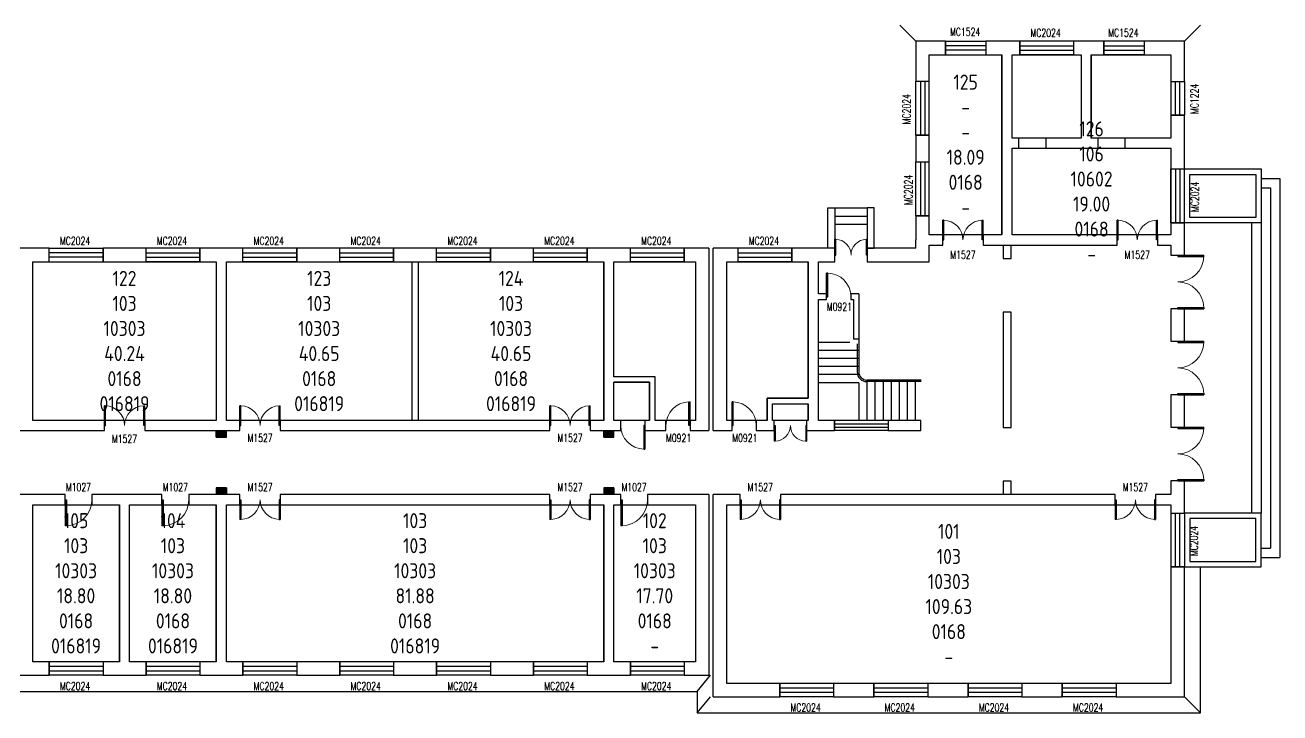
# Model space of a CAD drawing. Extents: x 247461 to 343641, y 211939 to 242619.
# Drawn here: x 297006 to 343641, y 211939 to 237520 of the extents above; entities that cross this region are included whole.
import ezdxf

# ---------------------------------------------------------------- set-up
doc = ezdxf.new("R2010")
doc.units = 0
doc.header["$LTSCALE"] = 1000
doc.header["$MEASUREMENT"] = 0
doc.linetypes.add('DASH', pattern=[0.35, 0.25, -0.1])
for name, color, linetype in [('body', 30, 'Continuous'), ('RM', 4, 'Continuous'), ('RM$', 5, 'Continuous'), ('RM$TXT', 5, 'Continuous')]:
    doc.layers.add(name, color=color, linetype=linetype)
doc.layers.get('0').freeze()
doc.styles.add('_TCH_WINDOW', font='SIMPLEX', dxfattribs={"height": 3.5, "bigfont": 'GBCBIG'})
doc.styles.add('HZ', font='gbenor.shx', dxfattribs={"bigfont": 'hztxt.shx'})

# ---------------------------------------------------------------- blocks, each defined once
blk = doc.blocks.new('$TCHSYS$WIN2D')
for p, q in [((-0.5, 0.5), (0.5, 0.5)), ((-0.5, 0.5), (-0.5, -0.5)), ((0.5, 0.5), (0.5, -0.5)), ((0.5, 0.167), (-0.5, 0.167)), ((0.5, -0.167), (-0.5, -0.167)), ((-0.5, -0.5), (0.5, -0.5))]:
    blk.add_line(p, q)
blk = doc.blocks.new('$DorLib2D$00000002')
for p, q in [((-0.5, 0), (-0.5, 0.4875)), ((-0.475, 0.4875), (-0.5, 0.4875)), ((-0.475, 0), (-0.475, 0.4875)), ((0.475, 0), (0.475, 0.4875)), ((0.475, 0.4875), (0.5, 0.4875)), ((0.5, 0), (0.5, 0.4875)), ((-0.5, 0), (-0.475, 0)), ((0.5, 0), (0.475, 0))]:
    blk.add_line(p, q)
at = {"lineweight": 13}
for centre, start, end in [((-0.4875, 0), 0, 88.53072), ((0.4875, 0), 91.46928, 180)]:
    blk.add_arc(centre, 0.4875, start, end, dxfattribs=at)
blk = doc.blocks.new('$DorLib2D$00000001')
for p, q in [((0.45, 0.975), (0.5, 0.975)), ((0.45, 0), (0.45, 0.975)), ((0.5, 0), (0.5, 0.975)), ((0.5, 0), (0.45, 0))]:
    blk.add_line(p, q)
at = {"lineweight": 13}
blk.add_arc((0.475, 0), 0.975, 91.4693, 180, dxfattribs=at)

msp = doc.modelspace()

# ---------------------------------------------------------------- hatches: boundary and pattern name
at = {"layer": 'body'}
for points in [[(304491, 222189), (304491, 222439), (304111, 222439), (304111, 222189)], [(318891, 222189), (318891, 222439), (318511, 222439), (318511, 222189)], [(304111, 220310), (304111, 220059), (304491, 220059), (304491, 220310)], [(318511, 220310), (318511, 220059), (318891, 220059), (318891, 220310)]]:
    msp.add_hatch(color=30, dxfattribs=at).paths.add_polyline_path(points)

# ---------------------------------------------------------------- linework, layer by layer
at = {"layer": 'body', "color": 7}
for p, q in [((330111, 236919), (329511, 237520)), ((340091, 236919), (340691, 237520)), ((321981, 212739), (322473, 213339)), ((321981, 211939), (322473, 212539)), ((340091, 212539), (340691, 211939))]:
    msp.add_line(p, q, dxfattribs=at)
at = {"layer": 'body', "color": 30}
for p, q in [((331211, 236919), (330111, 236919)), ((330111, 236919), (330111, 235429)), ((331211, 236419), (331211, 236919)), ((333501, 236919), (332711, 236919)), ((332711, 236919), (332711, 236419)), ((333971, 236919), (333501, 236919)), ((333971, 236419), (333971, 236919)), ((336441, 236919), (335971, 236919)), ((335971, 236919), (335971, 236419)), ((337091, 236919), (336441, 236919)), ((337091, 236419), (337091, 236919)), ((340091, 236919), (338591, 236919)), ((338591, 236919), (338591, 236419)), ((340091, 235419), (340091, 236919)), ((330611, 236419), (331211, 236419)), ((330611, 235429), (330611, 236419)), ((332711, 236419), (333311, 236419)), ((333311, 233129), (333311, 236419)), ((333691, 236419), (333971, 236419)), ((333691, 233319), (333691, 236419)), ((335971, 236419), (336251, 236419)), ((336251, 236419), (336251, 233319)), ((336631, 236419), (337091, 236419)), ((336631, 236419), (336631, 233319)), ((338591, 236419), (339591, 236419)), ((339591, 236419), (339591, 235419)), ((330111, 235429), (330611, 235429)), ((339591, 235419), (340091, 235419)), ((340091, 234169), (339591, 234169)), ((339591, 234169), (339591, 233319)), ((340091, 233129), (340091, 234169)), ((330611, 233429), (330111, 233429)), ((330111, 233429), (330111, 232429)), ((330611, 232429), (330611, 233429)), ((333941, 233319), (333691, 233319)), ((333941, 232939), (333941, 233319)), ((336251, 233319), (334941, 233319)), ((334941, 233319), (334941, 232939)), ((336881, 233319), (336631, 233319)), ((336881, 232939), (336881, 233319)), ((339591, 233319), (337881, 233319)), ((337881, 233319), (337881, 232939)), ((333311, 229719), (333311, 233129)), ((333691, 229719), (333691, 232939)), ((333691, 232939), (333941, 232939)), ((334941, 232939), (336441, 232939)), ((336441, 232939), (336881, 232939)), ((337881, 232939), (339591, 232939)), ((339591, 232939), (339591, 232169)), ((340091, 232169), (340091, 233129)), ((330111, 232429), (330611, 232429)), ((339591, 232169), (340091, 232169)), ((342941, 231819), (343641, 231819)), ((343641, 231819), (343641, 217719)), ((342941, 231469), (343291, 231469)), ((343291, 231469), (343291, 218069)), ((327101, 230719), (328301, 230719)), ((327101, 230419), (328301, 230419)), ((330611, 230429), (330111, 230429)), ((330111, 230429), (330111, 229529)), ((330611, 229719), (330611, 230429)), ((327101, 230119), (328301, 230119)), ((340091, 230169), (339591, 230169)), ((339591, 230169), (339591, 229719)), ((340091, 229529), (340091, 230169)), ((342591, 230169), (342591, 219369)), ((342941, 230169), (342941, 219369)), ((330111, 229219), (330111, 229529)), ((331111, 229719), (330611, 229719)), ((331111, 229339), (331111, 229719)), ((333311, 229719), (332611, 229719)), ((332611, 229719), (332611, 229339)), ((337591, 229719), (333691, 229719)), ((337591, 229339), (337591, 229719)), ((339591, 229719), (339091, 229719)), ((339091, 229719), (339091, 229339)), ((340091, 228969), (340091, 229529)), ((297101, 229219), (296301, 229219)), ((297901, 229219), (297101, 229219)), ((297901, 228719), (297901, 229219)), ((301501, 229219), (299901, 229219)), ((299901, 229219), (299901, 228719)), ((301501, 228719), (301501, 229219)), ((304301, 229219), (303501, 229219)), ((303501, 229219), (303501, 228719)), ((305101, 229219), (304301, 229219)), ((305101, 228719), (305101, 229219)), ((308701, 229219), (307101, 229219)), ((307101, 229219), (307101, 228719)), ((308701, 228719), (308701, 229219)), ((312301, 229219), (310701, 229219)), ((310701, 229219), (310701, 228719)), ((312301, 228719), (312301, 229219)), ((315901, 229219), (314301, 229219)), ((314301, 229219), (314301, 228719)), ((315901, 228719), (315901, 229219)), ((318701, 229219), (317901, 229219)), ((317901, 229219), (317901, 228719)), ((319501, 229219), (318701, 229219)), ((319501, 228719), (319501, 229219)), ((322421, 229219), (321501, 229219)), ((321501, 229219), (321501, 228719)), ((322421, 229219), (322421, 222439)), ((322581, 222439), (322581, 229219)), ((323501, 229219), (322581, 229219)), ((323501, 228719), (323501, 229219)), ((326301, 229219), (325501, 229219)), ((325501, 229219), (325501, 228719)), ((327101, 229219), (326301, 229219)), ((327101, 228719), (327101, 229219)), ((330111, 229219), (328301, 229219)), ((328301, 229219), (328301, 228719)), ((330611, 228719), (330611, 229339)), ((330611, 229339), (331111, 229339)), ((332611, 229339), (333501, 229339)), ((333351, 229339), (333351, 228839)), ((333501, 229339), (337591, 229339)), ((333651, 228839), (333651, 229339)), ((339091, 229339), (339591, 229339)), ((339591, 229339), (339591, 228969)), ((297291, 228719), (297901, 228719)), ((297291, 222819), (297291, 228719)), ((299901, 228719), (301501, 228719)), ((303501, 228719), (304111, 228719)), ((304111, 228719), (304111, 223069)), ((304491, 228719), (305101, 228719)), ((304491, 223069), (304491, 228719)), ((307101, 228719), (308701, 228719)), ((310701, 228719), (312301, 228719)), ((314301, 228719), (315901, 228719)), ((317901, 228719), (318511, 228719)), ((318511, 224339), (318511, 228719)), ((318891, 228719), (319501, 228719)), ((318891, 224439), (318891, 228719)), ((321501, 228719), (321921, 228719)), ((321921, 228719), (321921, 222819)), ((323081, 222819), (323081, 228719)), ((323081, 228719), (323501, 228719)), ((325501, 228719), (326111, 228719)), ((326111, 227419), (326111, 228719)), ((326491, 228719), (327101, 228719)), ((326491, 227519), (326491, 228719)), ((328301, 228719), (330611, 228719)), ((333351, 228839), (333651, 228839)), ((339591, 228969), (340091, 228969)), ((326111, 223639), (326111, 227419)), ((326796, 227519), (326491, 227519)), ((326491, 223539), (326491, 227319)), ((326491, 227319), (326796, 227319)), ((326796, 227319), (326796, 227519)), ((327991, 227519), (327696, 227519)), ((327696, 227519), (327696, 227319)), ((327696, 227319), (327791, 227319)), ((327791, 227319), (327791, 225838)), ((327991, 227519), (327991, 225838)), ((333651, 226839), (333351, 226839)), ((333351, 226839), (333351, 222559)), ((333651, 222559), (333651, 226839)), ((339591, 226969), (339591, 225769)), ((340091, 226969), (339591, 226969)), ((340091, 225769), (340091, 226969)), ((327651, 225719), (326491, 225719)), ((327991, 225838), (327791, 225838)), ((327991, 225838), (327991, 224619)), ((339591, 225769), (340091, 225769)), ((327991, 225419), (326491, 225419)), ((327931, 225661), (327931, 224619)), ((327991, 225119), (326491, 225119)), ((327991, 224819), (326491, 224819)), ((318511, 222819), (318511, 224339)), ((320417, 224439), (318891, 224439)), ((320417, 222819), (320417, 224439)), ((327991, 224519), (326491, 224519)), ((330311, 224319), (328291, 224319)), ((328291, 224319), (328291, 222819)), ((328591, 224319), (328591, 222819)), ((328891, 224319), (328891, 222819)), ((329191, 224319), (329191, 222819)), ((329491, 224319), (329491, 222819)), ((329791, 224319), (329791, 222819)), ((330091, 224319), (330091, 222819)), ((318891, 222819), (318891, 224239)), ((320217, 224239), (318891, 224239)), ((320217, 222819), (320217, 224239)), ((327991, 224219), (326491, 224219)), ((327991, 224219), (327991, 222819)), ((330311, 224259), (328291, 224259)), ((324584, 222819), (324584, 223639)), ((324584, 223639), (326111, 223639)), ((324784, 222819), (324784, 223439)), ((324784, 223439), (326111, 223439)), ((326111, 222819), (326111, 223439)), ((326491, 222819), (326491, 223539)), ((339591, 223769), (339591, 222569)), ((340091, 223769), (339591, 223769)), ((340091, 222569), (340091, 223769)), ((304111, 223069), (304111, 222819)), ((304491, 222819), (304491, 223069)), ((299951, 222819), (297291, 222819)), ((299951, 222439), (299951, 222819)), ((304111, 222819), (301451, 222819)), ((301451, 222819), (301451, 222439)), ((304991, 222819), (304491, 222819)), ((304991, 222439), (304991, 222819)), ((316511, 222819), (306491, 222819)), ((306491, 222819), (306491, 222439)), ((316511, 222439), (316511, 222819)), ((318511, 222819), (318011, 222819)), ((318011, 222819), (318011, 222439)), ((319142, 222819), (318891, 222819)), ((319142, 222439), (319142, 222819)), ((320217, 222819), (320042, 222819)), ((320042, 222819), (320042, 222439)), ((320821, 222819), (320417, 222819)), ((320821, 222439), (320821, 222819)), ((321921, 222819), (321721, 222819)), ((321721, 222819), (321721, 222439)), ((323281, 222819), (323081, 222819)), ((323281, 222439), (323281, 222819)), ((324584, 222819), (324181, 222819)), ((324181, 222819), (324181, 222439)), ((324847, 222819), (324784, 222819)), ((324847, 222439), (324847, 222819)), ((326111, 222819), (326047, 222819)), ((326047, 222819), (326047, 222439)), ((327083, 222819), (326491, 222819)), ((327083, 222439), (327083, 222819)), ((330301, 222819), (329083, 222819)), ((329083, 222819), (329083, 222439)), ((330301, 222439), (330301, 222819)), ((333351, 222559), (333651, 222559)), ((339591, 222569), (340091, 222569)), ((295891, 222439), (297101, 222439)), ((297101, 222439), (299951, 222439)), ((301451, 222439), (304301, 222439)), ((304111, 222189), (304111, 222439)), ((304111, 222439), (304491, 222439)), ((304111, 222189), (304491, 222189)), ((304301, 222439), (304991, 222439)), ((304491, 222189), (304491, 222439)), ((306491, 222439), (316511, 222439)), ((318011, 222439), (318701, 222439)), ((318511, 222189), (318511, 222439)), ((318511, 222439), (318891, 222439)), ((318511, 222189), (318891, 222189)), ((318701, 222439), (319142, 222439)), ((318891, 222189), (318891, 222439)), ((320042, 222439), (320317, 222439)), ((320317, 222439), (320821, 222439)), ((321721, 222439), (322421, 222439)), ((322581, 222439), (323281, 222439)), ((324181, 222439), (324684, 222439)), ((324684, 222439), (324847, 222439)), ((326047, 222439), (326301, 222439)), ((326301, 222439), (327083, 222439)), ((329083, 222439), (330301, 222439)), ((304111, 220310), (304111, 220059)), ((304491, 220310), (304111, 220310)), ((304491, 220310), (304491, 220059)), ((318511, 220310), (318511, 220059)), ((318891, 220310), (318511, 220310)), ((318891, 220310), (318891, 220059)), ((333651, 220559), (333351, 220559)), ((333351, 220559), (333351, 220059)), ((333651, 220059), (333651, 220559)), ((340091, 220569), (339591, 220569)), ((339591, 220569), (339591, 220059)), ((340091, 219869), (340091, 220569)), ((297101, 220059), (295891, 220059)), ((298491, 220059), (297101, 220059)), ((297291, 213839), (297291, 219679)), ((297291, 219679), (298491, 219679)), ((298491, 219679), (298491, 220059)), ((300701, 220059), (299491, 220059)), ((299491, 220059), (299491, 219679)), ((299491, 219679), (300511, 219679)), ((300511, 213839), (300511, 219679)), ((302091, 220059), (300701, 220059)), ((300891, 213839), (300891, 219679)), ((300891, 219679), (302091, 219679)), ((302091, 219679), (302091, 220059)), ((304301, 220059), (303091, 220059)), ((303091, 220059), (303091, 219679)), ((303091, 219679), (304111, 219679)), ((304491, 220059), (304111, 220059)), ((304111, 213839), (304111, 219679)), ((304991, 220059), (304301, 220059)), ((304491, 213839), (304491, 219679)), ((304491, 219679), (304991, 219679)), ((304991, 219679), (304991, 220059)), ((316511, 220059), (306491, 220059)), ((306491, 220059), (306491, 219679)), ((306491, 219679), (316511, 219679)), ((316511, 219679), (316511, 220059)), ((318701, 220059), (318011, 220059)), ((318011, 220059), (318011, 219679)), ((318011, 219679), (318511, 219679)), ((318891, 220059), (318511, 220059)), ((318511, 213839), (318511, 219679)), ((319141, 220059), (318701, 220059)), ((318891, 213839), (318891, 219679)), ((318891, 219679), (319141, 219679)), ((319141, 219679), (319141, 220059)), ((322421, 220059), (320141, 220059)), ((320141, 220059), (320141, 219679)), ((320141, 219679), (321921, 219679)), ((321921, 219679), (321921, 213839)), ((322421, 220059), (322421, 213339)), ((322581, 212539), (322581, 220059)), ((323581, 220059), (322581, 220059)), ((323081, 213039), (323081, 219679)), ((323081, 219679), (323581, 219679)), ((323581, 219679), (323581, 220059)), ((333501, 220059), (325081, 220059)), ((325081, 220059), (325081, 219679)), ((325081, 219679), (333501, 219679)), ((337521, 220059), (333501, 220059)), ((333501, 219679), (337521, 219679)), ((337521, 219679), (337521, 220059)), ((339591, 220059), (339021, 220059)), ((339021, 220059), (339021, 219679)), ((339021, 219679), (339591, 219679)), ((339591, 219679), (339591, 219369)), ((340091, 219369), (340091, 219869)), ((339591, 219369), (340091, 219369)), ((342941, 218069), (343291, 218069)), ((340091, 217369), (339591, 217369)), ((339591, 217369), (339591, 213039)), ((340091, 212539), (340091, 217369)), ((342941, 217719), (343641, 217719)), ((297901, 213839), (297291, 213839)), ((297901, 213339), (297901, 213839)), ((300511, 213839), (299901, 213839)), ((299901, 213839), (299901, 213339)), ((301501, 213839), (300891, 213839)), ((301501, 213339), (301501, 213839)), ((304111, 213839), (303501, 213839)), ((303501, 213839), (303501, 213339)), ((305101, 213839), (304491, 213839)), ((305101, 213339), (305101, 213839)), ((308701, 213839), (307101, 213839)), ((307101, 213839), (307101, 213339)), ((308701, 213339), (308701, 213839)), ((312301, 213839), (310701, 213839)), ((310701, 213839), (310701, 213339)), ((312301, 213339), (312301, 213839)), ((315901, 213839), (314301, 213839)), ((314301, 213839), (314301, 213339)), ((315901, 213339), (315901, 213839)), ((318511, 213839), (317901, 213839)), ((317901, 213839), (317901, 213339)), ((319501, 213839), (318891, 213839)), ((319501, 213339), (319501, 213839)), ((321921, 213839), (321501, 213839)), ((321501, 213839), (321501, 213339)), ((296301, 213339), (297101, 213339)), ((297101, 213339), (297901, 213339)), ((299901, 213339), (300701, 213339)), ((300701, 213339), (301501, 213339)), ((303501, 213339), (304301, 213339)), ((304301, 213339), (305101, 213339)), ((307101, 213339), (308701, 213339)), ((310701, 213339), (312301, 213339)), ((314301, 213339), (315901, 213339)), ((317901, 213339), (318701, 213339)), ((318701, 213339), (319501, 213339)), ((321501, 213339), (322421, 213339)), ((325051, 213039), (323081, 213039)), ((325051, 212539), (325051, 213039)), ((328551, 213039), (327051, 213039)), ((327051, 213039), (327051, 212539)), ((328551, 212539), (328551, 213039)), ((332051, 213039), (330551, 213039)), ((330551, 213039), (330551, 212539)), ((332051, 212539), (332051, 213039)), ((335551, 213039), (334051, 213039)), ((334051, 213039), (334051, 212539)), ((335551, 212539), (335551, 213039)), ((339591, 213039), (337551, 213039)), ((337551, 213039), (337551, 212539)), ((322581, 212539), (325051, 212539)), ((327051, 212539), (328551, 212539)), ((330551, 212539), (332051, 212539)), ((334051, 212539), (335551, 212539)), ((337551, 212539), (340091, 212539))]:
    msp.add_line(p, q, dxfattribs=at)
at = {"layer": 'body', "color": 30, "linetype": 'DASH'}
for p, q in [((334941, 233319), (333941, 233319)), ((337881, 233319), (336881, 233319)), ((333941, 232939), (334941, 232939)), ((336881, 232939), (337881, 232939))]:
    msp.add_line(p, q, dxfattribs=at)
at = {"layer": 'body', "color": 30}
for points in [[(340091, 232169), (342941, 232169), (342941, 230169), (340091, 230169)], [(340291, 231969), (342741, 231969), (342741, 230369), (340291, 230369)], [(326838, 230719), (327101, 230719), (327101, 229219), (326838, 229219)], [(328564, 230719), (328301, 230719), (328301, 229219), (328564, 229219)], [(340091, 217369), (342941, 217369), (342941, 219369), (340091, 219369)], [(340291, 217569), (342741, 217569), (342741, 219169), (340291, 219169)]]:
    msp.add_lwpolyline(points, close=True, dxfattribs=at)
at = {"layer": 'body', "color": 7}
msp.add_lwpolyline([(249911, 220229), (249911, 211939), (268513, 211939), (268513, 212739), (321981, 212739), (321981, 211939), (340691, 211939), (340691, 217369)], dxfattribs=at)
at = {"layer": 'body', "color": 30}
for radius in [360, 300]:
    msp.add_arc((328291, 224619), radius, 180, 270, dxfattribs=at)
at = {"layer": 'RM'}
for points in [[(333691, 236419), (336251, 236419), (336251, 233319), (333691, 233319)], [(336631, 236419), (339591, 236419), (339591, 233319), (336631, 233319)], [(318891, 228719), (321921, 228719), (321921, 222819), (320417, 222819), (320417, 224439), (318891, 224439)], [(323081, 228719), (326111, 228719), (326111, 223639), (324584, 223639), (324584, 222819), (323081, 222819)], [(318891, 224239), (320217, 224239), (320217, 222819), (318891, 222819)], [(324784, 223439), (326111, 223439), (326111, 222819), (324784, 222819)]]:
    msp.add_lwpolyline(points, close=True, dxfattribs=at)
at = {"layer": 'RM$'}
for points in [[(330611, 236419), (333311, 236419), (333311, 229719), (330611, 229719)], [(333691, 232939), (339591, 232939), (339591, 229719), (333691, 229719)], [(297291, 228719), (304111, 228719), (304111, 222819), (297291, 222819)], [(304491, 228719), (311381, 228719), (311381, 222819), (304491, 222819)], [(311621, 228719), (318511, 228719), (318511, 222819), (311621, 222819)], [(297291, 219679), (300511, 219679), (300511, 213839), (297291, 213839)], [(300891, 219679), (304111, 219679), (304111, 213839), (300891, 213839)], [(304491, 219679), (318511, 219679), (318511, 213839), (304491, 213839)], [(318891, 219679), (321921, 219679), (321921, 213839), (318891, 213839)], [(323081, 219679), (339591, 219679), (339591, 213039), (323081, 213039)]]:
    msp.add_lwpolyline(points, close=True, dxfattribs=at)

# ---------------------------------------------------------------- block references
at = {"layer": 'body', "color": 30}
ref = msp.add_blockref('$TCHSYS$WIN2D', (331961, 236669), dxfattribs=dict(at, xscale=1500, yscale=500, zscale=1500, rotation=1.042204158022003e-12))
ref.add_attrib('A', 'MC1524', (331381, 237119), dxfattribs={"layer": '0', "height": 297.5, "style": '_TCH_WINDOW', "width": 0.705882})
ref = msp.add_blockref('$TCHSYS$WIN2D', (334971, 236669), dxfattribs=dict(at, xscale=-2000, yscale=500, zscale=-2000))
ref.add_attrib('A', 'MC2024', (334371, 237081), dxfattribs={"layer": '0', "height": 297.5, "style": '_TCH_WINDOW', "width": 0.705882})
ref = msp.add_blockref('$TCHSYS$WIN2D', (337841, 236669), dxfattribs=dict(at, xscale=-1500, yscale=500, zscale=-1500, rotation=359.9999999999991))
ref.add_attrib('A', 'MC1524', (337261, 237088), dxfattribs={"layer": '0', "height": 297.5, "style": '_TCH_WINDOW', "width": 0.705882})
ref = msp.add_blockref('$TCHSYS$WIN2D', (330361, 234429), dxfattribs=dict(at, xscale=2000, yscale=500, zscale=2000, rotation=90))
ref.add_attrib('A', 'MC2024', (329916, 233829), dxfattribs={"layer": '0', "height": 297.5, "rotation": 90, "style": '_TCH_WINDOW', "width": 0.705882})
ref = msp.add_blockref('$TCHSYS$WIN2D', (339841, 234794), dxfattribs=dict(at, xscale=1250, yscale=-500, zscale=1250, rotation=270))
ref.add_attrib('A', 'MC1224', (340615, 234214), dxfattribs={"layer": '0', "height": 297.5, "rotation": 90, "style": '_TCH_WINDOW', "width": 0.705882})
ref = msp.add_blockref('$TCHSYS$WIN2D', (330361, 231429), dxfattribs=dict(at, xscale=2000, yscale=500, zscale=2000, rotation=90))
ref.add_attrib('A', 'MC2024', (329980, 230829), dxfattribs={"layer": '0', "height": 297.5, "rotation": 90, "style": '_TCH_WINDOW', "width": 0.705882})
ref = msp.add_blockref('$TCHSYS$WIN2D', (339841, 231169), dxfattribs=dict(at, xscale=-2000, yscale=-500, zscale=-2000, rotation=270))
ref.add_attrib('A', 'MC2024', (340627, 230569), dxfattribs={"layer": '0', "height": 297.5, "rotation": 90, "style": '_TCH_WINDOW', "width": 0.705882})
ref = msp.add_blockref('$DorLib2D$00000002', (331861, 229529), dxfattribs=dict(at, xscale=1500, yscale=1500, zscale=1500, rotation=1.042204158022003e-12))
ref.add_attrib('A', 'M1527', (331391, 228831), dxfattribs={"layer": '0', "height": 297.5, "style": '_TCH_WINDOW', "width": 0.705882})
ref = msp.add_blockref('$DorLib2D$00000002', (338341, 229529), dxfattribs=dict(at, xscale=-1500, yscale=1500, zscale=-1500, rotation=359.9999999999995))
ref.add_attrib('A', 'M1527', (337871, 228831), dxfattribs={"layer": '0', "height": 297.5, "style": '_TCH_WINDOW', "width": 0.705882})
ref = msp.add_blockref('$TCHSYS$WIN2D', (298901, 228969), dxfattribs=dict(at, xscale=2000, yscale=-500, zscale=2000))
ref.add_attrib('A', 'MC2024', (298301, 229346), dxfattribs={"layer": '0', "height": 297.5, "style": '_TCH_WINDOW', "width": 0.705882})
ref = msp.add_blockref('$TCHSYS$WIN2D', (302501, 228969), dxfattribs=dict(at, xscale=-2000, yscale=-500, zscale=-2000))
ref.add_attrib('A', 'MC2024', (301901, 229346), dxfattribs={"layer": '0', "height": 297.5, "style": '_TCH_WINDOW', "width": 0.705882})
ref = msp.add_blockref('$TCHSYS$WIN2D', (306101, 228969), dxfattribs=dict(at, xscale=-2000, yscale=-500, zscale=-2000))
ref.add_attrib('A', 'MC2024', (305501, 229346), dxfattribs={"layer": '0', "height": 297.5, "style": '_TCH_WINDOW', "width": 0.705882})
ref = msp.add_blockref('$TCHSYS$WIN2D', (309701, 228969), dxfattribs=dict(at, xscale=-2000, yscale=-500, zscale=-2000))
ref.add_attrib('A', 'MC2024', (309101, 229346), dxfattribs={"layer": '0', "height": 297.5, "style": '_TCH_WINDOW', "width": 0.705882})
ref = msp.add_blockref('$TCHSYS$WIN2D', (313301, 228969), dxfattribs=dict(at, xscale=-2000, yscale=-500, zscale=-2000))
ref.add_attrib('A', 'MC2024', (312701, 229346), dxfattribs={"layer": '0', "height": 297.5, "style": '_TCH_WINDOW', "width": 0.705882})
ref = msp.add_blockref('$TCHSYS$WIN2D', (316901, 228969), dxfattribs=dict(at, xscale=-2000, yscale=-500, zscale=-2000))
ref.add_attrib('A', 'MC2024', (316301, 229346), dxfattribs={"layer": '0', "height": 297.5, "style": '_TCH_WINDOW', "width": 0.705882})
ref = msp.add_blockref('$TCHSYS$WIN2D', (320501, 228969), dxfattribs=dict(at, xscale=-2000, yscale=-500, zscale=-2000))
ref.add_attrib('A', 'MC2024', (319901, 229346), dxfattribs={"layer": '0', "height": 297.5, "style": '_TCH_WINDOW', "width": 0.705882})
ref = msp.add_blockref('$TCHSYS$WIN2D', (324501, 228969), dxfattribs=dict(at, xscale=-2000, yscale=-500, zscale=-2000))
ref.add_attrib('A', 'MC2024', (323901, 229346), dxfattribs={"layer": '0', "height": 297.5, "style": '_TCH_WINDOW', "width": 0.705882})
for name, p, xscale, yscale, zscale in [('$DorLib2D$00000002', (327701, 228969), -1200, 1200, -1200), ('$DorLib2D$00000001', (319592, 222629), 900, -900, 900), ('$TCHSYS$WIN2D', (328083, 222629), -2000, 380, -2000)]:
    msp.add_blockref(name, p, dxfattribs=dict(at, xscale=xscale, yscale=yscale, zscale=zscale))
for p, xscale, yscale, zscale, rotation in [((339841, 227969), -2000, 2000, -2000, 270), ((339841, 224769), -2000, 2000, -2000, 270), ((325447, 222629), -1200, 1200, -1200, 180), ((339841, 221569), -2000, 2000, -2000, 270)]:
    msp.add_blockref('$DorLib2D$00000002', p, dxfattribs=dict(at, xscale=xscale, yscale=yscale, zscale=zscale, rotation=rotation))
ref = msp.add_blockref('$DorLib2D$00000001', (327246, 227419), dxfattribs=dict(at, xscale=-900, yscale=900, zscale=-900))
ref.add_attrib('A', 'M0921', (326801, 226896), dxfattribs={"layer": '0', "height": 297.5, "style": '_TCH_WINDOW', "width": 0.705882})
ref = msp.add_blockref('$DorLib2D$00000001', (321271, 222629), dxfattribs=dict(at, xscale=900, yscale=900, zscale=900))
ref.add_attrib('A', 'M0921', (320826, 222016), dxfattribs={"layer": '0', "height": 297.5, "style": '_TCH_WINDOW', "width": 0.705882})
ref = msp.add_blockref('$DorLib2D$00000001', (323731, 222629), dxfattribs=dict(at, xscale=-900, yscale=900, zscale=-900))
ref.add_attrib('A', 'M0921', (323286, 222016), dxfattribs={"layer": '0', "height": 297.5, "style": '_TCH_WINDOW', "width": 0.705882})
ref = msp.add_blockref('$DorLib2D$00000002', (300701, 222629), dxfattribs=dict(at, xscale=-1500, yscale=1500, zscale=-1500))
ref.add_attrib('A', 'M1527', (300231, 221981), dxfattribs={"layer": '0', "height": 297.5, "style": '_TCH_WINDOW', "width": 0.705882})
ref = msp.add_blockref('$DorLib2D$00000002', (305741, 222629), dxfattribs=dict(at, xscale=1500, yscale=1500, zscale=1500))
ref.add_attrib('A', 'M1527', (305271, 222016), dxfattribs={"layer": '0', "height": 297.5, "style": '_TCH_WINDOW', "width": 0.705882})
ref = msp.add_blockref('$DorLib2D$00000002', (317261, 222629), dxfattribs=dict(at, xscale=-1500, yscale=1500, zscale=-1500))
ref.add_attrib('A', 'M1527', (316791, 222016), dxfattribs={"layer": '0', "height": 297.5, "style": '_TCH_WINDOW', "width": 0.705882})
ref = msp.add_blockref('$DorLib2D$00000001', (298991, 219869), dxfattribs=dict(at, xscale=-1000, yscale=-1000, zscale=-1000))
ref.add_attrib('A', 'M1027', (298521, 220186), dxfattribs={"layer": '0', "height": 297.5, "style": '_TCH_WINDOW', "width": 0.705882})
ref = msp.add_blockref('$DorLib2D$00000001', (302591, 219869), dxfattribs=dict(at, xscale=-1000, yscale=-1000, zscale=-1000))
ref.add_attrib('A', 'M1027', (302121, 220186), dxfattribs={"layer": '0', "height": 297.5, "style": '_TCH_WINDOW', "width": 0.705882})
ref = msp.add_blockref('$DorLib2D$00000002', (305741, 219869), dxfattribs=dict(at, xscale=1500, yscale=-1500, zscale=1500))
ref.add_attrib('A', 'M1527', (305271, 220186), dxfattribs={"layer": '0', "height": 297.5, "style": '_TCH_WINDOW', "width": 0.705882})
ref = msp.add_blockref('$DorLib2D$00000002', (317261, 219869), dxfattribs=dict(at, xscale=-1500, yscale=-1500, zscale=-1500))
ref.add_attrib('A', 'M1527', (316791, 220186), dxfattribs={"layer": '0', "height": 297.5, "style": '_TCH_WINDOW', "width": 0.705882})
ref = msp.add_blockref('$DorLib2D$00000001', (319641, 219869), dxfattribs=dict(at, xscale=-1000, yscale=-1000, zscale=-1000))
ref.add_attrib('A', 'M1027', (319171, 220186), dxfattribs={"layer": '0', "height": 297.5, "style": '_TCH_WINDOW', "width": 0.705882})
ref = msp.add_blockref('$DorLib2D$00000002', (324331, 219869), dxfattribs=dict(at, xscale=1500, yscale=-1500, zscale=1500))
ref.add_attrib('A', 'M1527', (323861, 220186), dxfattribs={"layer": '0', "height": 297.5, "style": '_TCH_WINDOW', "width": 0.705882})
ref = msp.add_blockref('$DorLib2D$00000002', (338271, 219869), dxfattribs=dict(at, xscale=-1500, yscale=-1500, zscale=-1500))
ref.add_attrib('A', 'M1527', (337801, 220186), dxfattribs={"layer": '0', "height": 297.5, "style": '_TCH_WINDOW', "width": 0.705882})
ref = msp.add_blockref('$TCHSYS$WIN2D', (339841, 218369), dxfattribs=dict(at, xscale=2000, yscale=-500, zscale=2000, rotation=270))
ref.add_attrib('A', 'MC2024', (340594, 217769), dxfattribs={"layer": '0', "height": 297.5, "rotation": 90, "style": '_TCH_WINDOW', "width": 0.705882})
ref = msp.add_blockref('$TCHSYS$WIN2D', (298901, 213589), dxfattribs=dict(at, xscale=2000, yscale=-500, zscale=2000, rotation=180))
ref.add_attrib('A', 'MC2024', (298301, 212791), dxfattribs={"layer": '0', "height": 297.5, "style": '_TCH_WINDOW', "width": 0.705882})
ref = msp.add_blockref('$TCHSYS$WIN2D', (302501, 213589), dxfattribs=dict(at, xscale=2000, yscale=-500, zscale=2000, rotation=180))
ref.add_attrib('A', 'MC2024', (301901, 212791), dxfattribs={"layer": '0', "height": 297.5, "style": '_TCH_WINDOW', "width": 0.705882})
ref = msp.add_blockref('$TCHSYS$WIN2D', (306101, 213589), dxfattribs=dict(at, xscale=2000, yscale=-500, zscale=2000, rotation=180))
ref.add_attrib('A', 'MC2024', (305501, 212791), dxfattribs={"layer": '0', "height": 297.5, "style": '_TCH_WINDOW', "width": 0.705882})
ref = msp.add_blockref('$TCHSYS$WIN2D', (309701, 213589), dxfattribs=dict(at, xscale=2000, yscale=-500, zscale=2000, rotation=180))
ref.add_attrib('A', 'MC2024', (309101, 212791), dxfattribs={"layer": '0', "height": 297.5, "style": '_TCH_WINDOW', "width": 0.705882})
ref = msp.add_blockref('$TCHSYS$WIN2D', (313301, 213589), dxfattribs=dict(at, xscale=2000, yscale=-500, zscale=2000, rotation=180))
ref.add_attrib('A', 'MC2024', (312701, 212791), dxfattribs={"layer": '0', "height": 297.5, "style": '_TCH_WINDOW', "width": 0.705882})
ref = msp.add_blockref('$TCHSYS$WIN2D', (316901, 213589), dxfattribs=dict(at, xscale=2000, yscale=-500, zscale=2000, rotation=180))
ref.add_attrib('A', 'MC2024', (316301, 212791), dxfattribs={"layer": '0', "height": 297.5, "style": '_TCH_WINDOW', "width": 0.705882})
ref = msp.add_blockref('$TCHSYS$WIN2D', (320501, 213589), dxfattribs=dict(at, xscale=2000, yscale=-500, zscale=2000, rotation=180))
ref.add_attrib('A', 'MC2024', (319901, 212791), dxfattribs={"layer": '0', "height": 297.5, "style": '_TCH_WINDOW', "width": 0.705882})
ref = msp.add_blockref('$TCHSYS$WIN2D', (326051, 212789), dxfattribs=dict(at, xscale=2000, yscale=-500, zscale=2000, rotation=180))
ref.add_attrib('A', 'MC2024', (325451, 211991), dxfattribs={"layer": '0', "height": 297.5, "style": '_TCH_WINDOW', "width": 0.705882})
ref = msp.add_blockref('$TCHSYS$WIN2D', (329551, 212789), dxfattribs=dict(at, xscale=2000, yscale=-500, zscale=2000, rotation=180))
ref.add_attrib('A', 'MC2024', (328951, 211991), dxfattribs={"layer": '0', "height": 297.5, "style": '_TCH_WINDOW', "width": 0.705882})
ref = msp.add_blockref('$TCHSYS$WIN2D', (333051, 212789), dxfattribs=dict(at, xscale=2000, yscale=-500, zscale=2000, rotation=180))
ref.add_attrib('A', 'MC2024', (332451, 211991), dxfattribs={"layer": '0', "height": 297.5, "style": '_TCH_WINDOW', "width": 0.705882})
ref = msp.add_blockref('$TCHSYS$WIN2D', (336551, 212789), dxfattribs=dict(at, xscale=2000, yscale=-500, zscale=2000, rotation=180))
ref.add_attrib('A', 'MC2024', (335951, 211991), dxfattribs={"layer": '0', "height": 297.5, "style": '_TCH_WINDOW', "width": 0.705882})

# ---------------------------------------------------------------- texts
at = {"layer": 'RM$TXT', "char_height": 558.8, "attachment_point": 8, "style": 'HZ'}
for s, insert in [('125^M^J-^M^J-^M^J18.09^M^J0168^M^J-^M^J', (331961, 230462)), ('126^M^J106^M^J10602^M^J19.00^M^J0168^M^J-^M^J', (336641, 228722)), ('122^M^J103^M^J10303^M^J40.24^M^J0168^M^J016819^M^J', (300701, 223162)), ('123^M^J103^M^J10303^M^J40.65^M^J0168^M^J016819^M^J', (307936, 223162)), ('124^M^J103^M^J10303^M^J40.65^M^J0168^M^J016819^M^J', (315066, 223162)), ('105^M^J103^M^J10303^M^J18.80^M^J0168^M^J016819^M^J', (298901, 214152)), ('104^M^J103^M^J10303^M^J18.80^M^J0168^M^J016819^M^J', (302501, 214152)), ('103^M^J103^M^J10303^M^J81.88^M^J0168^M^J016819^M^J', (311501, 214152)), ('102^M^J103^M^J10303^M^J17.70^M^J0168^M^J-^M^J', (320406, 214152)), ('101^M^J103^M^J10303^M^J109.63^M^J0168^M^J-^M^J', (331336, 213752))]:
    msp.add_mtext(s, dxfattribs=dict(at, insert=insert))

doc.saveas('drawing.dxf')
